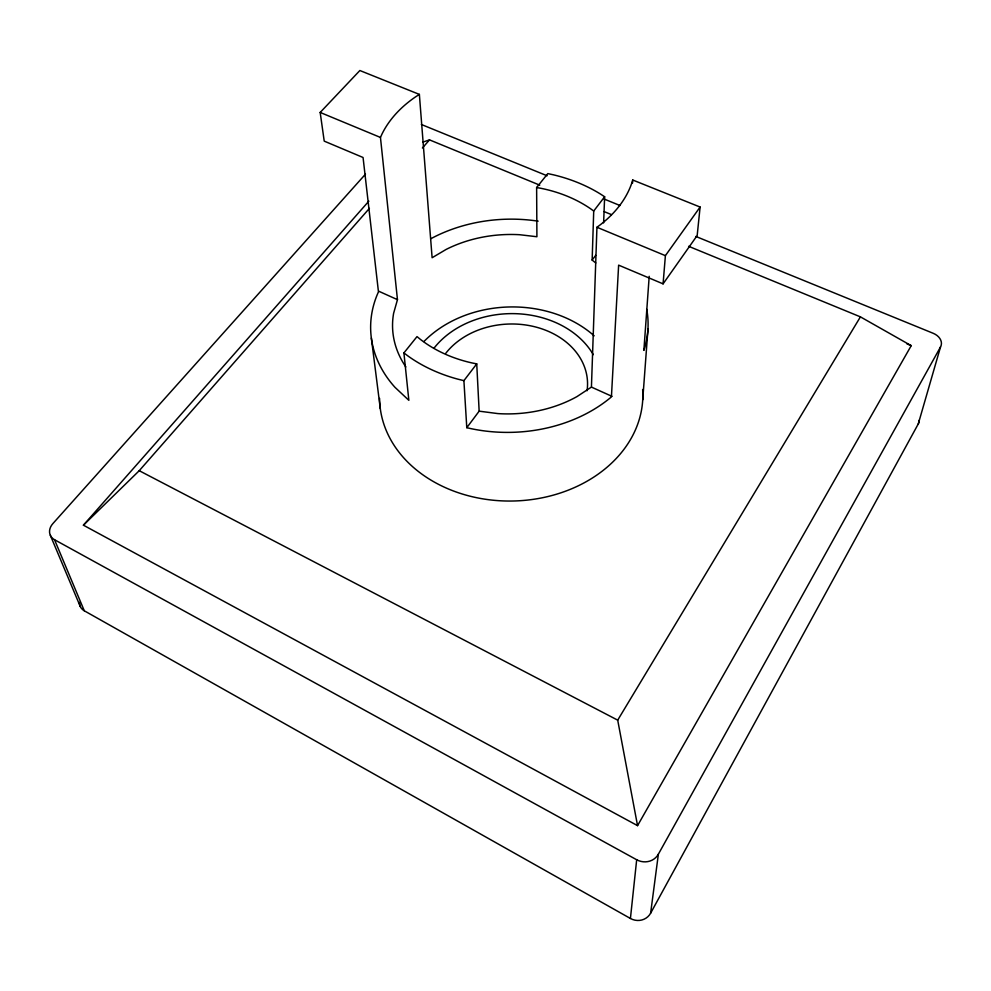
<?xml version="1.0" encoding="UTF-8"?>
<svg xmlns="http://www.w3.org/2000/svg" width="991" height="991" viewBox="0 0 991 991"><rect width="100%" height="100%" fill="white"/><g stroke="black" fill="none" stroke-linecap="round" stroke-linejoin="round"><path stroke-width="1.49" d="M595.752 262.962L592.147 260.076L593.72 211.021L604.634 196.751L600.199 193.877A143.584 107.771 -1.5 0 0 553.399 174.812L547.812 173.598L536.626 187.522L536.911 236.738L519.631 234.718A116.802 89.698 -1.5 0 0 446.185 249.398L432.113 257.734L419.366 94.393L359.869 70.522L320.18 112.441L324.218 141.131L363.065 157.495L378.463 291.862A138.752 106.607 -1.5 0 0 394.963 387.308L408.849 400.314L403.907 352.932L417.013 336.606L420.271 339.281A120.865 90.677 -1.5 0 0 471.914 362.917L476.733 363.883L479.149 411.166L466.786 427.691L467.653 427.901A138.752 106.607 -1.5 0 0 611.422 396.895L618.632 265.142L663.078 283.86L697.181 235.511L700.104 207.045L632.729 180.003L631.589 183.657A130.403 92.398 -1.5 0 1 600.682 224.486L596.941 227.261L591.429 387.085L576.973 396.598A116.802 89.698 -1.5 0 1 497.891 413.594L479.149 411.166M603.618 222.876L604.634 196.751M632.555 183.087L632.729 180.003M649.204 276.316L643.877 350.38L644.1 349.724A138.752 106.607 -1.5 0 0 646.702 309.242M642.725 399.794L647.978 328.801M663.078 283.86L665.395 255.653L700.104 207.045M695.818 236.44L933.2 333.298A13.292 9.811 13.5 0 1 940.521 346.961L918.273 423.925L650.629 913.182A15.088 14.419 32.2 0 1 630.425 918.471L636.68 859.754L54.53 539.723A14.481 11.273 -21.9 0 1 52.857 523.62L365.481 174.156M650.629 913.182L658.371 854.192L940.521 346.961M419.366 94.393L415.65 96.808A130.403 92.398 -1.5 0 0 382.018 133.983L380.457 137.439L397.465 299.666L393.613 313.305A116.802 89.698 -1.5 0 0 405.864 366.918M368.85 201.161L83.417 525.193L637.547 825.639L911.225 345.661L860.411 316.86L688.621 246.301M637.547 825.639L617.703 720.147L860.411 316.86M592.147 260.076L595.678 255.356M466.786 427.691L463.899 380.655L476.733 363.883M83.417 525.193L139.236 470.7L369.42 208.358M422.389 147.993L429.524 139.88L539.748 185.144M422.723 142.171L429.524 139.88M536.626 187.522L541.074 188.34A120.865 90.677 -1.5 0 1 590.388 208.618L593.72 211.021M463.899 380.655L457.805 379.144A143.584 107.771 -1.5 0 1 408.329 356.252L403.907 352.932M547.094 175.766L422.674 125.015A11.582 8.052 -4 0 0 421.361 124.556M604.287 199.104L620.019 205.521M604.163 211.616L611.323 214.551M906.938 343.889L911.225 345.661M320.18 112.441L380.457 137.439M596.941 227.261L665.395 255.653M378.773 291.243L397.465 299.666M591.429 387.085L612.017 396.363M139.236 470.7L617.703 720.147M79.491 602.355A13.601 10.926 -23.8 0 0 84.285 610.79L630.425 918.471M50.368 535.388L80.308 606.579M54.53 539.723L84.285 610.79M371.352 338.067L380.296 408.651M658.371 854.192A16.129 15.199 22.6 0 1 636.68 859.754M919.19 420.295A12.536 9.588 14.7 0 1 918.273 423.925M642.663 389.513A131.654 104.588 -1.5 0 1 515.209 500.95A131.654 104.588 -1.5 0 1 379.578 398.382M423.925 341.536A110.831 88.013 -1.5 0 1 594.166 335.825M430.775 238.757A138.752 106.607 -1.5 0 1 538.138 221.166M445.888 353.143A76.654 60.6 -1.5 0 1 536.168 327.129A76.654 60.6 -1.5 0 1 587.056 390.739M434.281 347.829A90.602 71.649 -1.5 0 1 516.955 313.726A90.602 71.649 -1.5 0 1 593.299 354.667"/></g></svg>
